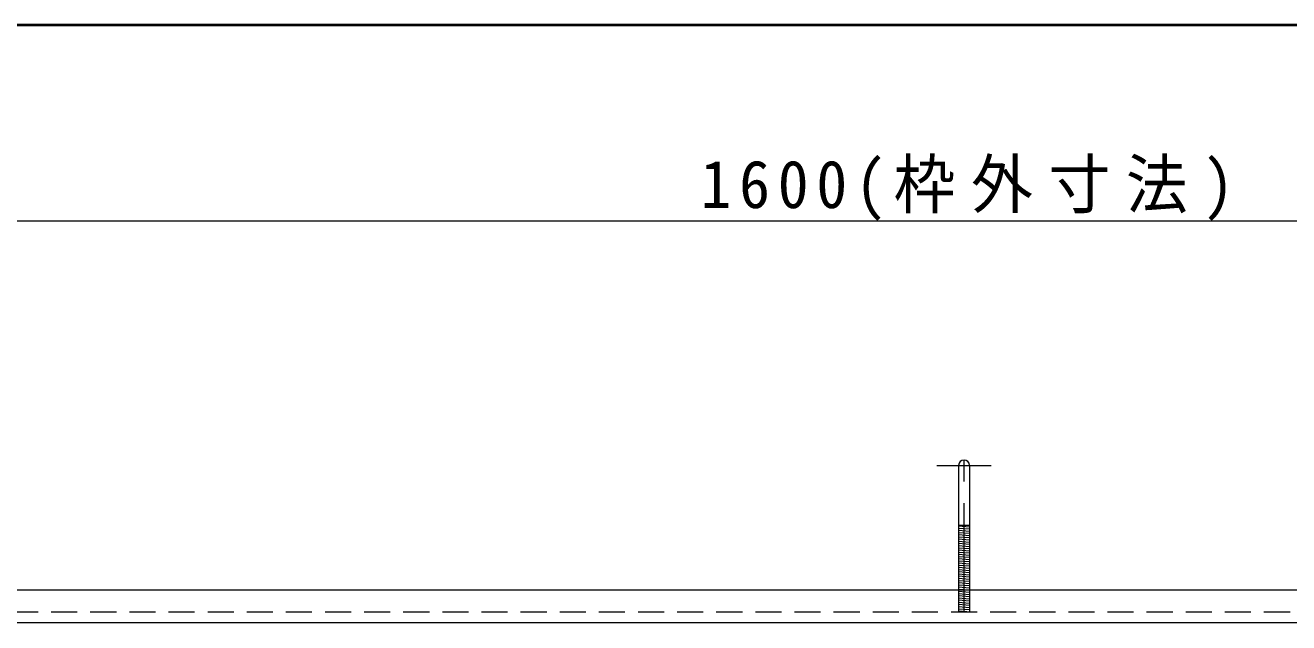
# Model space of a CAD drawing. Units: millimetres at full size, sheet at 1:10; details may follow other scales. Extents: x -2125 to 1925, y -1405 to 1405.
# Drawn here: x -780 to -198, y 1130 to 1405 of the extents above; entities that cross this region are included whole.
import ezdxf

# ---------------------------------------------------------------- set-up
doc = ezdxf.new("R2010")
doc.units = ezdxf.units.MM
doc.header["$LTSCALE"] = 10
doc.linetypes.add('CHAIN1', pattern=[8, 5, -1, 1, -1])
doc.linetypes.add('DASHED1', pattern=[1.8, 1.2, -0.6])
doc.layers.add('0-A', color=4, linetype='Continuous', lineweight=9)
doc.styles.add('ＭＳ ゴシック', font='')
doc.styles.get('ＭＳ ゴシック').set_extended_font_data('MS Gothic')

msp = doc.modelspace()

# ---------------------------------------------------------------- linework, layer by layer
at = {"layer": '0-A', "color": 1, "lineweight": 40}
msp.add_line((1925.2, 1405.02), (-2124.8, 1405.02), dxfattribs=at)
at = {"layer": '0-A'}
for p, q in [((-1147.8, 1315.02), (452.2, 1315.02)), ((-350.3, 1174.92), (-345.3, 1174.92)), ((-345.3, 1174.05), (-350.3, 1174.46)), ((-345.3, 1173.04), (-350.3, 1173.45)), ((-345.3, 1172.04), (-350.3, 1172.45)), ((-345.3, 1171.04), (-350.3, 1171.45)), ((-345.3, 1170.03), (-350.3, 1170.44)), ((-345.3, 1169.03), (-350.3, 1169.44)), ((-345.3, 1168.03), (-350.3, 1168.44)), ((-345.3, 1167.02), (-350.3, 1167.43)), ((-345.3, 1166.02), (-350.3, 1166.43)), ((-345.3, 1165.02), (-350.3, 1165.43)), ((-345.3, 1164.01), (-350.3, 1164.42)), ((-345.3, 1163.01), (-350.3, 1163.42)), ((-345.3, 1162.01), (-350.3, 1162.42)), ((-345.3, 1161), (-350.3, 1161.41)), ((-345.3, 1160), (-350.3, 1160.41)), ((-345.3, 1159), (-350.3, 1159.41)), ((-345.3, 1157.99), (-350.3, 1158.4)), ((-345.3, 1156.99), (-350.3, 1157.4)), ((-345.3, 1155.99), (-350.3, 1156.4)), ((-345.3, 1154.98), (-350.3, 1155.39)), ((-345.3, 1153.98), (-350.3, 1154.39)), ((-345.3, 1152.98), (-350.3, 1153.39)), ((-345.3, 1151.97), (-350.3, 1152.38)), ((-345.3, 1150.97), (-350.3, 1151.38)), ((-345.3, 1149.97), (-350.3, 1150.38)), ((-345.3, 1148.96), (-350.3, 1149.37)), ((-345.3, 1147.96), (-350.3, 1148.37)), ((-345.3, 1146.96), (-350.3, 1147.37)), ((-345.3, 1145.95), (-350.3, 1146.36)), ((-346.13, 1145.02), (-350.3, 1145.36))]:
    msp.add_line(p, q, dxfattribs=at)
at = {"layer": '0-A', "linetype": 'CHAIN1'}
for p, q in [((-347.8, 1135.02), (-347.8, 1214.92)), ((-360.3, 1202.42), (-335.3, 1202.42))]:
    msp.add_line(p, q, dxfattribs=at)
at = {"layer": '0-A', "color": 7, "lineweight": 18}
for p, q in [((-350.3, 1202.42), (-350.3, 1145.02)), ((-345.3, 1202.42), (-345.3, 1145.02)), ((452.2, 1145.02), (-1147.8, 1145.02)), ((437.2, 1130.02), (-1132.8, 1130.02))]:
    msp.add_line(p, q, dxfattribs=at)
at = {"layer": '0-A', "linetype": 'DASHED1'}
for p, q in [((-350.3, 1145.02), (-350.3, 1135.02)), ((-345.3, 1143.95), (-350.3, 1144.36)), ((-345.3, 1142.94), (-350.3, 1143.35)), ((-345.3, 1141.94), (-350.3, 1142.35)), ((-345.3, 1140.94), (-350.3, 1141.35)), ((-345.3, 1139.93), (-350.3, 1140.34)), ((-345.3, 1144.95), (-346.13, 1145.02)), ((-345.3, 1145.02), (-345.3, 1135.02)), ((-1127.8, 1135.02), (432.2, 1135.02)), ((-345.3, 1138.93), (-350.3, 1139.34)), ((-345.3, 1137.93), (-350.3, 1138.34)), ((-345.3, 1136.92), (-350.3, 1137.33)), ((-345.3, 1135.92), (-350.3, 1136.33)), ((-346.54, 1135.02), (-350.3, 1135.33))]:
    msp.add_line(p, q, dxfattribs=at)
at = {"layer": '0-A', "color": 7, "lineweight": 18}
msp.add_arc((-347.8, 1202.42), 2.5, 0, 180, dxfattribs=at)

# ---------------------------------------------------------------- texts
at = {"layer": '0-A', "color": 7, "insert": (-469.05, 1315.02), "char_height": 21.99, "attachment_point": 7, "style": 'ＭＳ ゴシック'}
msp.add_mtext('\\T1.25;\\W0.95;1600(枠外寸法)', dxfattribs=at)

doc.saveas('drawing.dxf')
